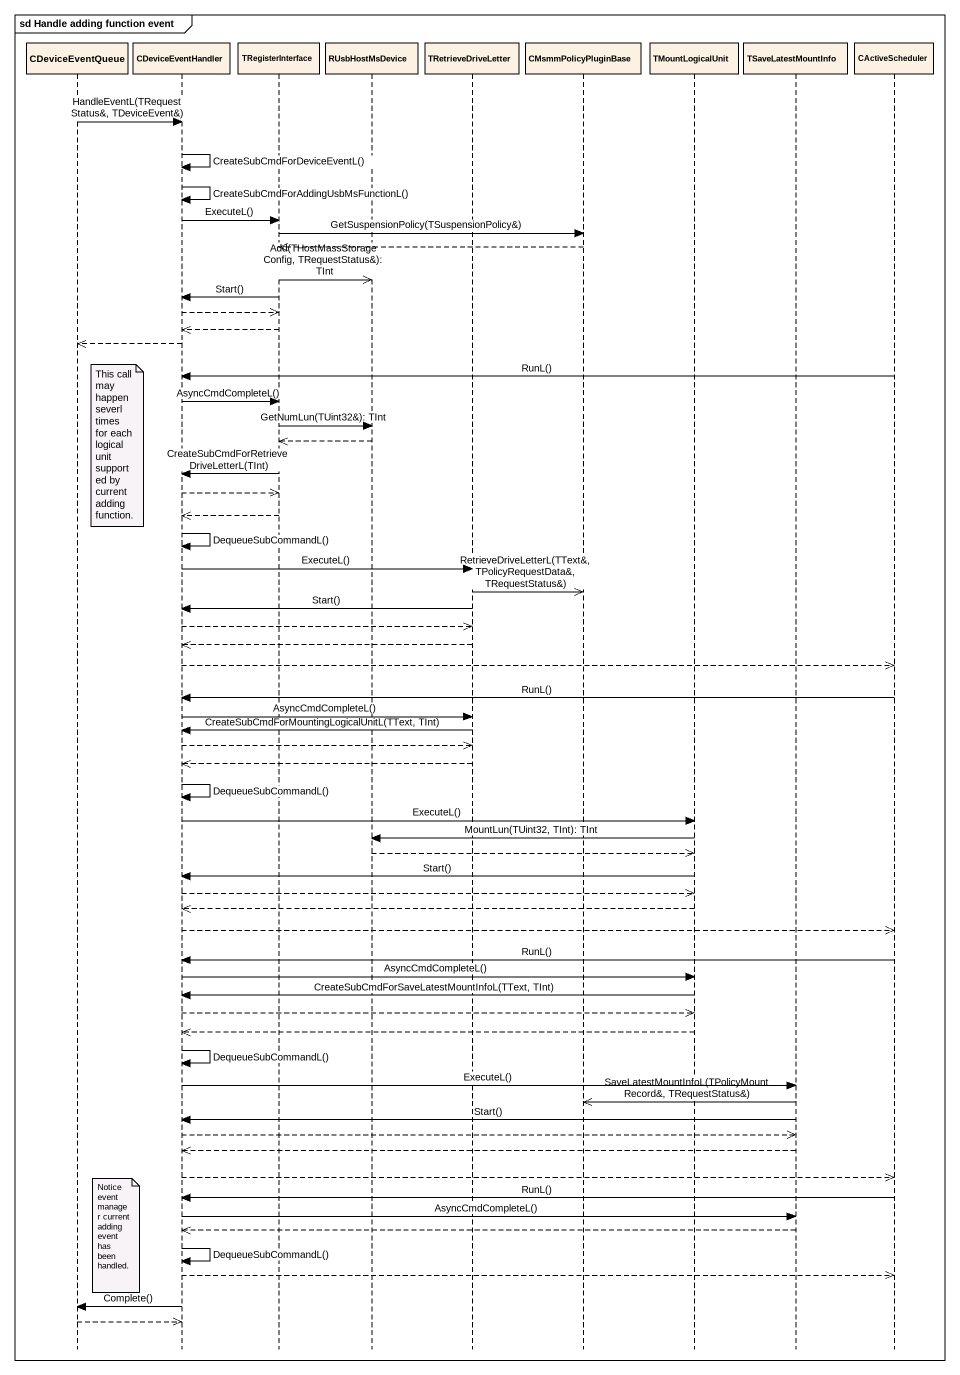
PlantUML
@startuml
mainframe sd Handle adding function event
hide footbox
participant CDeviceEventQueue
participant CDeviceEventHandler
participant TRegisterInterface
participant RUsbHostMsDevice
participant TRetrieveDriveLetter
participant CMsmmPolicyPluginBase
participant TMountLogicalUnit
participant TSaveLatestMountInfo
participant CActiveScheduler

CDeviceEventQueue -> CDeviceEventHandler : HandleEventL(TRequestStatus&, TDeviceEvent&)
CDeviceEventHandler -> CDeviceEventHandler : CreateSubCmdForDeviceEventL()
CDeviceEventHandler -> CDeviceEventHandler : CreateSubCmdForAddingUsbMsFunctionL()
CDeviceEventHandler -> TRegisterInterface : ExecuteL()
TRegisterInterface -> CMsmmPolicyPluginBase : GetSuspensionPolicy(TSuspensionPolicy&)
CMsmmPolicyPluginBase -->> TRegisterInterface
TRegisterInterface ->> RUsbHostMsDevice : Add(THostMassStorageConfig, TRequestStatus&): TInt
TRegisterInterface -> CDeviceEventHandler : Start()
CDeviceEventHandler -->> TRegisterInterface
TRegisterInterface -->> CDeviceEventHandler
CDeviceEventHandler -->> CDeviceEventQueue
CActiveScheduler -> CDeviceEventHandler : RunL()
CDeviceEventHandler -> TRegisterInterface : AsyncCmdCompleteL()
TRegisterInterface -> RUsbHostMsDevice : GetNumLun(TUint32&): TInt
RUsbHostMsDevice -->> TRegisterInterface
note right of CDeviceEventQueue : This call may happen severl times for each logical unit supported by current adding function.
TRegisterInterface -> CDeviceEventHandler : CreateSubCmdForRetrieveDriveLetterL(TInt)
CDeviceEventHandler -->> TRegisterInterface
TRegisterInterface -->> CDeviceEventHandler
CDeviceEventHandler -> CDeviceEventHandler : DequeueSubCommandL()
CDeviceEventHandler -> TRetrieveDriveLetter : ExecuteL()
TRetrieveDriveLetter ->> CMsmmPolicyPluginBase : RetrieveDriveLetterL(TText&, TPolicyRequestData&, TRequestStatus&)
TRetrieveDriveLetter -> CDeviceEventHandler : Start()
CDeviceEventHandler -->> TRetrieveDriveLetter
TRetrieveDriveLetter -->> CDeviceEventHandler
CDeviceEventHandler -->> CActiveScheduler
CActiveScheduler -> CDeviceEventHandler : RunL()
CDeviceEventHandler -> TRetrieveDriveLetter : AsyncCmdCompleteL()
TRetrieveDriveLetter -> CDeviceEventHandler : CreateSubCmdForMountingLogicalUnitL(TText, TInt)
CDeviceEventHandler -->> TRetrieveDriveLetter
TRetrieveDriveLetter -->> CDeviceEventHandler
CDeviceEventHandler -> CDeviceEventHandler : DequeueSubCommandL()
CDeviceEventHandler -> TMountLogicalUnit : ExecuteL()
TMountLogicalUnit -> RUsbHostMsDevice : MountLun(TUint32, TInt): TInt
RUsbHostMsDevice -->> TMountLogicalUnit
TMountLogicalUnit -> CDeviceEventHandler : Start()
CDeviceEventHandler -->> TMountLogicalUnit
TMountLogicalUnit -->> CDeviceEventHandler
CDeviceEventHandler -->> CActiveScheduler
CActiveScheduler -> CDeviceEventHandler : RunL()
CDeviceEventHandler -> TMountLogicalUnit : AsyncCmdCompleteL()
TMountLogicalUnit -> CDeviceEventHandler : CreateSubCmdForSaveLatestMountInfoL(TText, TInt)
CDeviceEventHandler -->> TMountLogicalUnit
TMountLogicalUnit -->> CDeviceEventHandler
CDeviceEventHandler -> CDeviceEventHandler : DequeueSubCommandL()
CDeviceEventHandler -> TSaveLatestMountInfo : ExecuteL()
TSaveLatestMountInfo ->> CMsmmPolicyPluginBase : SaveLatestMountInfoL(TPolicyMountRecord&, TRequestStatus&)
TSaveLatestMountInfo -> CDeviceEventHandler : Start()
CDeviceEventHandler -->> TSaveLatestMountInfo
TSaveLatestMountInfo -->> CDeviceEventHandler
CDeviceEventHandler -->> CActiveScheduler
CActiveScheduler -> CDeviceEventHandler : RunL()
CDeviceEventHandler -> TSaveLatestMountInfo : AsyncCmdCompleteL()
TSaveLatestMountInfo -->> CDeviceEventHandler
note right of CDeviceEventQueue : Notice event manager current adding event has been handled.
CDeviceEventHandler -> CDeviceEventHandler : DequeueSubCommandL()
CDeviceEventHandler -->> CActiveScheduler
CDeviceEventHandler -> CDeviceEventQueue : Complete()
CDeviceEventQueue -->> CDeviceEventHandler
@enduml
